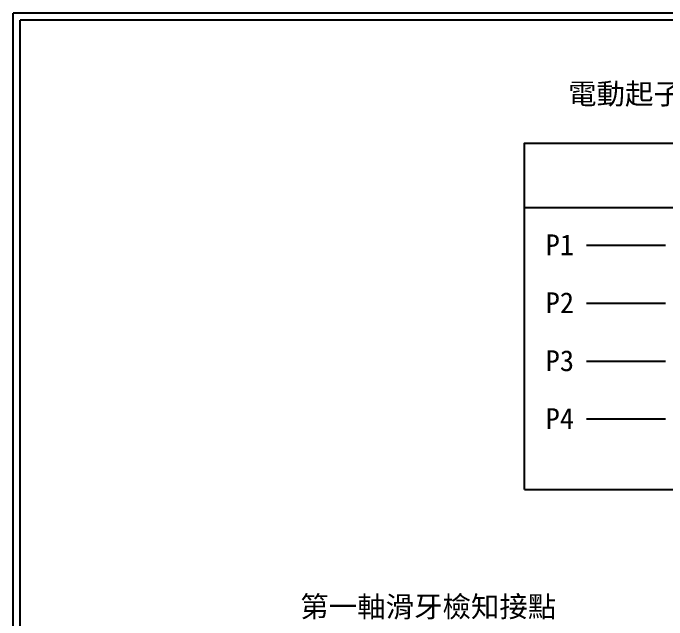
# Model space of a CAD drawing. Extents: x 926 to 1213, y 3 to 207.
# Drawn here: x 925.7 to 1038.6, y 102.2 to 207 of the extents above; entities that cross this region are included whole.
import ezdxf

# ---------------------------------------------------------------- set-up
doc = ezdxf.new("R2010")
doc.units = 0
doc.layers.add('圖框層', color=7, linetype='CONTINUOUS')
doc.layers.add('標尺寸層', color=3, linetype='CONTINUOUS')
doc.styles.add('STSL', font='kaiu.ttf')

msp = doc.modelspace()

# ---------------------------------------------------------------- linework, layer by layer
at = {"layer": '圖框層', "color": 7}
for p, q in [((1212.74, 206.97), (925.74, 206.97)), ((925.74, 3), (925.74, 206.97)), ((1211.49, 205.72), (926.99, 205.72)), ((926.99, 4.25), (926.99, 205.72))]:
    msp.add_line(p, q, dxfattribs=at)
at = {"layer": '標尺寸層', "color": 7}
for p, q in [((1014.06, 173.4), (1127.25, 173.4)), ((1024.72, 166.92), (1038.4, 166.92)), ((1024.72, 156.92), (1038.4, 156.92)), ((1024.72, 146.92), (1038.4, 146.92)), ((1024.72, 136.92), (1038.4, 136.92)), ((1014.06, 124.77), (1127.25, 124.77))]:
    msp.add_line(p, q, dxfattribs=at)
msp.add_lwpolyline([(1014.06, 124.77), (1014.06, 184.49), (1095.39, 184.49), (1095.39, 124.77)], dxfattribs=at)

# ---------------------------------------------------------------- texts
at = {"layer": '圖框層', "color": 4, "style": 'STSL'}
for s, p in [('電動起子控制器修改之滑牙檢查接頭線路圖 ', (1021.57, 191.23)), ('P1', (1017.7, 165.18)), ('P2', (1017.7, 155.18)), ('P3', (1017.7, 145.18)), ('P4', (1017.7, 135.18)), ('第一軸滑牙檢知接點 ', (975.33, 102.73))]:
    msp.add_text(s, height=3.6, dxfattribs=at).set_placement(p)

doc.saveas('drawing.dxf')
